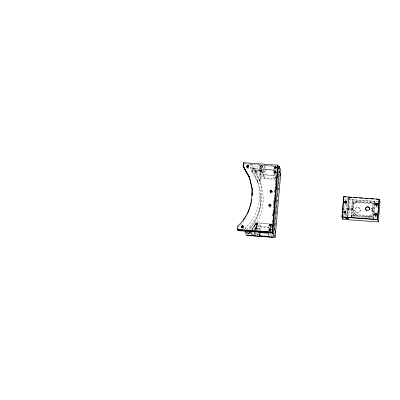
<?xml version="1.0" encoding="UTF-8"?>
<svg xmlns="http://www.w3.org/2000/svg" width="400" height="400" viewBox="0 0 400 400"><rect width="100%" height="100%" fill="white"/><g stroke="black" fill="none" stroke-linecap="round" stroke-linejoin="round"><path stroke-width="0.3" stroke-dasharray="2 1.5" d="M348.325 208.285L348.175 210.06L348.09 209.275M348.14 209.665L348.12 208.795M370.62 202.725L371.2 201.375M260.845 194.475C261.59 207.12 257.7 220.075 249.08 229.475M352.875 214.795L355.185 214.965L355.065 214.165A2.34 2.305 -19 0 0 353.135 212.115L353.635 203.805A2.34 2.305 -19 0 0 356.16 201.675L372.935 202.89L373.21 203.7L372.12 216.585L353.01 215.2L352.93 212.11M355.185 214.965L355.2 214.565A2.34 2.305 -19 0 0 353.275 212.52L353.065 212.515M343.5 208.875L343.635 207.86L348.325 208.275M348.16 209.21L348.235 208.025L352.355 208.335L352.215 210.185L348.08 209.675M254.14 229.96L254.765 222.595M275.795 179.435L260.26 178.31L258.87 174.275L259.65 165.07M255.475 233.655L255.58 232.445M256.035 227.075L256.185 225.28M260.73 172.785L260.005 181.295L260.65 172.72M255.53 233.995L255.645 232.64M256.1 227.27L256.26 225.38M258.99 230.09L259.565 223.34L268.885 224.015L268.31 230.765M274.57 173.395L274.1 178.92L264.78 178.245L263.67 175.015L264.45 165.81L273.77 166.485M260.365 230.25L260.675 226.565L259.565 223.34M264.78 178.245L265.565 169.04L264.45 165.81M274.1 178.92L272.99 175.69L273.615 168.33M272.165 221.99L272.48 218.27M272.69 215.795L273.005 212.075M273.06 211.455L273.48 206.5M273.535 205.88L274.48 194.73M274.69 192.25L275.48 182.96M275.535 182.34L276.005 176.765M272.18 222.235L272.495 218.54M272.7 216.08L273.015 212.385M273.07 211.77L273.485 206.845M273.695 204.385L274.01 200.69M274.06 200.075L274.48 195.15M274.69 192.685L275.005 188.995M275.055 188.375L275.525 182.835M275.58 182.22L275.995 177.295M275.015 224.98L275.17 223.135M275.485 219.44L275.75 216.36M276.01 213.285L276.22 210.82M276.48 207.745L276.69 205.28M277.005 201.585L277.16 199.74M277.525 195.43L277.735 192.97M277.995 189.89L278.205 187.43M278.52 183.735L278.73 181.27M275.005 225.505L275.215 223.03M275.48 219.93L275.795 216.215M276.005 213.735L276.215 211.255M276.48 208.16L276.74 205.06M277.005 201.965L277.215 199.485M277.48 196.39L277.74 193.29M278.005 190.195L278.215 187.715M278.48 184.62L278.74 181.52M278.9 179.66L279.265 175.365M274.98 227.055L275.35 222.705M275.4 222.08L276.35 210.9M276.405 210.28L276.825 205.305M276.88 204.685L277.3 199.715M277.51 197.23L278.355 187.29M278.41 186.67L278.83 181.7M278.885 181.075L279.36 175.485M343.125 216.28L343.385 213.21M343.595 210.76L344.22 203.395M345.755 216.605L346.015 213.535M346.275 210.47L346.85 203.72M347.055 201.265L347.315 198.195M346.85 216.2L348.415 197.79M347.095 217.675L348.765 198.04M347.435 216.37L348.945 198.575L349.245 199.435L347.785 216.62M348.88 216.21L349.455 209.455C347.645 207.295 352.84 206.445 352.16 208.75C352.415 211.035 347.79 209.57 349.605 207.645L350.395 198.42M351.78 216.925L353.075 201.7L374.55 203.26M356.295 202.08A2.34 2.305 -19 0 1 353.77 204.21L353.965 201.91L356.295 202.08L356.16 201.675M353.01 215.2L353.965 201.91M372.12 216.585L371.84 215.78L372.935 202.89M372.325 210.88L372.505 207.955A1.405 1.38 -19 0 0 370.99 209.235A1.405 1.38 -19 0 0 372.27 210.715L372.325 210.88A1.405 1.38 -19 0 1 371.045 209.395A1.405 1.38 -19 0 1 372.56 208.115M374.625 203.625L373.4 218.065L351.405 216.47L352.73 200.825L374.73 202.42L374.3 201.175M373.815 219.135L374.13 215.48M374.335 213.045L375.005 205.13M245.13 228.865L245.23 227.72L248.92 224.3A46.845 46.06 -19 0 0 251.02 168.135L250.46 167.545L250.73 164.42L252.12 168.46L251.85 171.585L252.41 172.17C264.37 188.885 263.485 212.75 250.395 228.575L249.575 229.34M246.63 233.72A2.34 2.305 -19 0 1 246.6 233.12L246.7 232M369.53 215.61L369.86 217.025M348.2 208.735L348.295 208.2M255.51 171.755C258.25 168.285 257.43 176.015 255.51 171.755L255.585 172.19M255.575 171.95C255.63 170.78 257.565 170.88 257.44 172.085M255.595 172.225L256.605 172.73L257.375 171.89M250.465 232.51L250.47 232.545C250.665 233.565 252.27 233.415 252.315 232.405M343.495 209.71L343.655 207.87M348.115 209.885L348.235 208.025M352.335 208.325L352.215 210.185M250.67 232.94L251.48 233.05L252.265 232.64M250.31 228.335L252.295 225.195M243.915 220.65L241.93 223.79L238.65 226.835M244.88 219.125L245.845 217.595M252.075 229.615L255.07 224.875M252.445 229.325L255.135 225.07M256.955 222.185C267.4 205.115 263.695 182.835 252.955 166.76L252.185 165.95L259.535 166.45M352.165 207.795L352.025 209.665M271.695 226.53L271.355 226.87M249.74 232.325L248.14 233.925L249.675 232.13M254.82 225.455L251.845 229.595L254.885 225.65M246.83 229.405C260.985 216.85 265.23 195.48 258.955 177.885M249.46 232.04L247.66 233.7L254.23 234.175M247.13 232.165L247.73 233.895L249.525 232.23M271.14 226.505L270.28 226.485M376.3 216.01L376.13 216.065A0.705 0.69 -19 0 0 376.55 217.37L376.725 217.31A0.705 0.69 -19 0 0 377 217.08M259.7 170.4L253.575 169.985L252.185 165.95M244.22 163.555L247.305 163.78M250.39 164.005L254.09 164.27M257.175 164.495L260.26 164.72M263.965 164.99L267.665 165.255M270.75 165.48L274.45 165.75M243.74 163.915L259.785 165.08M262.76 165.295L273.975 166.11M265.565 169.04L274.885 169.715M252.12 168.46L276.735 170.245M252.04 171.605L252.01 171A2.34 2.305 -19 0 1 254.535 168.87L276.2 170.44M259.63 170.235L253.505 169.79L254.275 170.6L259.94 181.1M260.92 170.52L253.575 169.985L254.345 170.795L260.345 181.92M258.87 174.275L276.27 175.535M263.67 175.015L272.99 175.69M344.585 199.1L378.155 201.535M352.37 199.775L374.365 201.37L373.035 217.02L351.04 215.425L351.73 217.535M354.105 202.315L373.21 203.7M343.515 209.725L348.175 210.06M355.045 214.56L371.84 215.78M257.87 222.82L269.055 223.635M260.675 226.565L269.995 227.245M272.31 227.805L256.155 226.63L255.76 225.48M247.73 233.895L254.295 234.37M377.525 205.91L377.685 205.99A0.705 0.69 -19 0 1 377.975 206.435M252.12 171.865L258.205 183L256.73 178.725M270.225 226.745L270.05 226.495A0.935 0.92 -19 0 0 271.65 226.6M376.265 205.735L376.65 206.865M375.16 203.305L374.465 201.285L373.12 217.115L351.035 215.515L352.38 199.685L353.155 201.945M375.405 215.86L375.79 216.99M372.97 216.825L373.645 218.63M353.635 203.805L353.77 204.21M354.93 213.575L355.07 213.98M346.535 202.335L347.12 204.03M345.07 202.37L345.85 204.63M345.87 213.025L346.26 214.155M344.6 213.625L344.99 214.755M275.12 169.53L275.515 170.685M262.83 167.715L264.105 171.415M261.535 169.67L260.94 167.94A0.935 0.92 -19 0 0 262.555 168.06M262.24 171.74L263.63 175.775M260.645 167.95L261.04 169.105M259.735 167.025L260.53 169.335M260.55 172.545L261.94 176.58M254.535 168.87L254.45 168.625A2.34 2.305 -19 0 0 251.925 170.76L252.2 172.11M250.46 167.545L251.85 171.585M270.035 226.48L270.63 228.21M270.635 233.965L271.03 235.12M257.945 225.24L259.135 228.7M256.65 227.2L256.055 225.47A0.935 0.92 -19 0 0 257.67 225.585M256.655 232.955L257.135 234.35M250.41 232.7L250.345 232.505A0.935 0.92 -19 0 0 252.07 232.405M247.625 231.715L248.22 233.445M245.23 227.72L245.625 228.875M246.6 233.12L246.62 231.76L246.545 233.48M257.285 171.42L257.43 171.845M255.52 171.995L255.66 172.42M252.14 232.6A0.935 0.92 -19 0 1 250.34 232.47M272.48 235.415A0.935 0.92 -19 0 1 271.165 235.32A0.935 0.92 -19 0 1 271.275 234.02M258.5 234.405A0.935 0.92 -19 0 1 257.185 234.31A0.935 0.92 -19 0 1 257.295 233.005M257.89 228.27A0.935 0.92 -19 0 1 259.18 228.815A0.935 0.92 -19 0 1 258.455 230.01M257.975 229.975A0.935 0.92 -19 0 1 257.445 229.505M276.05 177.795A0.935 0.92 -19 0 1 276 176.675M262.46 172.18A0.935 0.92 -19 0 0 263.78 172.275A0.935 0.92 -19 0 0 263.89 170.97L263.71 170.81A0.935 0.92 -19 0 0 263.01 170.67M276.255 173.46A0.935 0.92 -19 0 1 274.53 173.555L276.005 177.835A0.935 0.92 -19 0 1 275.97 177.13M276.7 168.62A0.935 0.92 -19 0 1 275.935 169.46M262.275 172.445A0.935 0.92 -19 0 1 261.08 173.015M261.86 172.435A0.935 0.92 -19 0 1 261.425 172.645M262.045 167.965A0.935 0.92 -19 0 1 261.33 168.005M275.84 173.45A0.935 0.92 -19 0 1 274.705 173.515M257.16 225.495A0.935 0.92 -19 0 1 256.445 225.535M272.125 192.445A0.935 0.92 -19 0 1 272.015 192.66M271.645 192.975A0.935 0.92 -19 0 1 271.41 193.05M272.315 192.615A0.935 0.92 -19 0 1 271.55 193.45M271.145 206.42A0.935 0.92 -19 0 1 270.98 206.87M270.815 207.05A0.935 0.92 -19 0 1 269.495 206.955M243.345 228.05A0.935 0.92 -19 0 1 242.905 228.255M243.76 228.055A0.935 0.92 -19 0 1 242.345 228.515M248.895 167.995A0.935 0.92 -19 0 1 247.415 168.08M258.585 234.645A0.935 0.92 -19 0 1 257.09 234.235A0.935 0.92 -19 0 1 258.06 233.025M263.095 170.91A0.935 0.92 -19 0 1 264.14 172.12A0.935 0.92 -19 0 1 262.545 172.42M376.485 216A0.705 0.69 -19 0 1 376.96 216.235M377.585 207.19A0.705 0.69 -19 0 1 377.05 207.22L376.885 207.135A0.705 0.69 -19 0 1 376.835 206.04M346.36 203.65L346.185 203.705A0.705 0.69 -19 0 0 346.61 205.01L346.785 204.955A0.705 0.69 -19 0 0 346.36 203.65M346.025 213.885L345.86 213.8A0.705 0.69 -19 0 0 345.225 215.03L345.385 215.11A0.705 0.69 -19 0 0 346.025 213.885M262.47 177.05A0.935 0.92 -19 0 0 263.705 176.005A0.935 0.92 -19 0 0 262.18 175.48A0.935 0.92 -19 0 0 262.47 177.05M347.83 198.415A1.545 0.26 4.9 0 0 350.365 198.485A1.545 0.26 4.9 0 0 348.37 198.02A1.545 0.26 4.9 0 0 347.83 198.415M356.66 212.845A2.81 2.765 -19 0 0 360.37 209.71A2.81 2.765 -19 0 0 355.8 208.135A2.81 2.765 -19 0 0 356.66 212.845M356.575 212.605A2.81 2.765 -19 0 0 360.29 209.47A2.81 2.765 -19 0 0 355.715 207.895A2.81 2.765 -19 0 0 356.575 212.605"/><path stroke-width="0.6" d="M252.045 188.72C252.8 202.305 248.255 216.9 237.82 226.005L237.665 229.83L272.345 232.345L277.875 165.21L243.325 162.705L243.19 166.235L249.46 177.41M251.735 201.165L251.795 199.505M251.945 195.54L252.185 189.125L249.325 177.005L243.055 165.83M252.105 195.36L252.195 193.025M273.8 230.53L273.74 233.235L275.175 237.295L280.79 172.635L280.8 170.54L279.37 166.475L273.8 230.53L272.68 230.45L272.625 233.155M259.895 235.77L258.78 232.54L268.1 233.22L269.215 236.445L259.895 235.77L260.155 232.705M272.345 232.345L277.875 165.21M274.11 237.08L272.485 232.75L278.155 166.015L278.29 166.42L279.41 166.5M272.73 231.925L272.83 230.7M273.3 225.175L273.41 223.885M274.515 210.91L274.62 209.675M275.3 201.645L275.405 200.405M275.72 196.695L275.825 195.46M342.02 216.895L343.74 196.645L379.155 199.215L380 201.67L378.28 221.915L342.865 219.35L342.02 216.895L377.435 219.465L378.28 221.915M343.74 196.645L342.085 217.09L377.5 219.655L379.22 199.41L376.115 199.18M342.865 219.35L342.97 218.12M377.435 219.465L379.155 199.215M237.81 228.12L237.835 229.83M243.19 166.235L243.42 163.63M249.74 178.215L243.47 167.04L243.42 165.595M271.385 224.975C270.76 227.16 268.17 224.3 270.455 223.945C272.78 225.03 269.765 224.365 269.82 225.81M248.255 212.355L247.18 214.245M248.44 211.765L249.72 207.645M250.085 206.465L251.37 202.345M270 225.795L270.405 225.29M243.64 219.845L244.605 218.315M245.57 216.79L246.215 215.77M375.945 215.05L375.7 215.14A0.935 0.92 -19 0 1 375.135 213.4L375.37 213.325A0.935 0.92 -19 0 1 375.935 215.065A0.705 0.69 -19 0 0 375.525 213.75L375.35 213.805A0.705 0.69 -19 0 0 375.77 215.11M272.485 232.75L237.8 230.235L238.11 230.635M245.1 231.145L246.32 235.18L275.13 237.27M279.075 168.4L277.96 168.32L278.29 166.42M343.805 196.84L346.29 197.02M348.465 197.175L351.54 197.4M353.745 197.56L357.075 197.8M359.34 197.965L362.615 198.205M364.93 198.37L368.15 198.605M370.525 198.775L373.685 199.005M237.525 229.425L272.205 231.94M237.94 230.635L273.74 233.235M247.595 235.2A2.34 2.305 -19 0 0 248.735 235.59L271.765 237.26A2.34 2.305 -19 0 0 272.96 237.04M344.39 213L344.31 212.96A0.935 0.92 -19 0 1 345.16 211.325L345.38 211.43A0.935 0.92 -19 0 1 345.245 213.025M243.33 166.635L249.6 177.815L252.195 188.965M271.41 224.8L271.26 224.61A0.935 0.92 -19 0 0 270.13 224.48L269.695 225.05L269.87 225.845M346.745 217.425L347.045 218.29M347.225 218.825L347.525 219.685M271.765 237.26L271.685 237.02A2.34 2.305 -19 0 0 272.295 236.985M243.325 162.705L243.465 163.11M253.985 231.8L255.375 235.835M248.735 235.59L248.65 235.35A2.34 2.305 -19 0 1 247.51 234.955M237.82 226.005L237.96 226.41M270.98 230.395A0.935 0.92 -19 0 1 270.815 230.575M269.675 230.64A0.935 0.92 -19 0 1 269.605 229.175A0.935 0.92 -19 0 1 271.055 229.475M257.39 224.78A0.935 0.92 -19 0 1 257.225 224.96M256.09 225.02A0.935 0.92 -19 0 1 256.115 223.49A0.935 0.92 -19 0 1 257.54 224.085M255.515 229.465A0.935 0.92 -19 0 1 255.945 227.985A0.935 0.92 -19 0 1 257.165 228.93M274.385 172.95A0.935 0.92 -19 0 1 274.93 171.44A0.935 0.92 -19 0 1 275.98 172.65M275.865 172.865A0.935 0.92 -19 0 1 275.7 173.045M274.645 168.15A0.935 0.92 -19 0 1 275.325 166.84A0.935 0.92 -19 0 1 276.42 167.815M275.17 168.615A0.935 0.92 -19 0 1 274.955 168.51M260.27 171.735A0.935 0.92 -19 0 1 260.95 170.43A0.935 0.92 -19 0 1 262.05 171.4M260.8 172.205A0.935 0.92 -19 0 1 260.585 172.095M260.795 167.335A0.935 0.92 -19 0 1 261.345 165.825A0.935 0.92 -19 0 1 262.39 167.035M262.275 167.25A0.935 0.92 -19 0 1 262.115 167.43M270.26 192.14A0.935 0.92 -19 0 1 270.94 190.83A0.935 0.92 -19 0 1 272.04 191.805M270.79 192.61A0.935 0.92 -19 0 1 270.575 192.5M269.22 206.15A0.935 0.92 -19 0 1 269.77 204.64A0.935 0.92 -19 0 1 270.815 205.85M242.285 227.82A0.935 0.92 -19 0 1 241.91 226.335A0.935 0.92 -19 0 1 243.445 226.545M248.62 167.185A0.935 0.92 -19 0 1 248.455 167.365M247.315 167.43A0.935 0.92 -19 0 1 247.345 165.895A0.935 0.92 -19 0 1 248.77 166.495M269.555 230.615A0.935 0.92 -19 0 1 271.025 229.92M270 225.775A0.935 0.92 -19 0 1 271.415 225.315M274.445 173.09A0.935 0.92 -19 0 1 276.09 172.55M274.885 168.25A0.935 0.92 -19 0 1 276.3 167.79M274.315 172.925A0.935 0.92 -19 0 1 275.07 171.845A0.935 0.92 -19 0 1 276.16 172.58M274.695 168.08A0.935 0.92 -19 0 1 276.475 167.75M269.505 230.68A0.935 0.92 -19 0 1 271.065 229.675M269.15 206.12A0.935 0.92 -19 0 1 269.905 205.04A0.935 0.92 -19 0 1 270.995 205.775M270.325 192.315A0.935 0.92 -19 0 1 272.09 191.74M270.505 192.24A0.935 0.92 -19 0 1 271.92 191.78M269.28 206.285A0.935 0.92 -19 0 1 270.925 205.75M241.895 227.75A0.935 0.92 -19 0 1 243.455 226.745M241.945 227.685A0.935 0.92 -19 0 1 243.41 226.99M247.145 167.475A0.935 0.92 -19 0 1 247.59 166.24A0.935 0.92 -19 0 1 248.835 166.67M247.195 167.405A0.935 0.92 -19 0 1 248.66 166.71M366.605 210.6A1.97 1.935 -19 0 1 366.025 208.05A1.97 1.935 -19 0 1 368.55 207.23A1.97 1.935 -19 0 1 369.575 209.635M346.585 202.375A0.935 0.92 -19 0 1 346.105 202.9L345.87 202.975A0.935 0.92 -19 0 1 345.305 201.24L345.54 201.165A0.935 0.92 -19 0 1 346.625 201.895M376.37 214.945A0.935 0.92 -19 0 0 375.435 213.52L375.205 213.595A0.935 0.92 -19 0 0 374.885 215.03M376.205 215.125A0.935 0.92 -19 0 1 376 215.255L375.765 215.33A0.935 0.92 -19 0 1 375.07 215.19M346.005 202.695A0.705 0.69 -19 0 0 345.58 201.39L345.405 201.445A0.705 0.69 -19 0 0 345.83 202.75M274.28 229.875C274.44 231.37 274.565 225.79 274.28 229.875M275.115 232.295C275.28 233.81 275.395 228.19 275.115 232.295M279.24 172.55C279.4 174.06 279.515 168.445 279.24 172.55M280.07 174.97L280.105 175.365L280.245 173.515L280.07 174.97M260.97 165.495L260.765 165.63A0.935 0.92 -19 0 0 260.655 166.93A0.935 0.92 -19 0 0 261.975 167.025A0.935 0.92 -19 0 0 262.085 165.725L261.905 165.565A0.935 0.92 -19 0 0 260.97 165.495M345.475 200.97L345.24 201.045A0.935 0.92 -19 0 0 345.805 202.785L346.035 202.71A0.935 0.92 -19 0 0 345.475 200.97M376.93 203.345L376.71 203.235A0.935 0.92 -19 0 0 375.86 204.87L376.08 204.98A0.935 0.92 -19 0 0 376.93 203.345M376.995 203.54L376.78 203.43A0.935 0.92 -19 0 0 375.93 205.065L376.145 205.175A0.935 0.92 -19 0 0 376.995 203.54M376.91 203.73L376.745 203.65A0.705 0.69 -19 0 0 376.11 204.875L376.27 204.96A0.705 0.69 -19 0 0 376.91 203.73M345.315 211.24L345.095 211.13A0.935 0.92 -19 0 0 344.245 212.765L344.46 212.875A0.935 0.92 -19 0 0 345.315 211.24M345.245 211.625L345.085 211.54A0.705 0.69 -19 0 0 344.445 212.77L344.61 212.85A0.705 0.69 -19 0 0 345.245 211.625M274.505 167.745L274.43 167.515A0.935 0.92 -19 0 1 275.59 166.45A0.935 0.92 -19 0 1 276.07 167.925A0.935 0.92 -19 0 1 274.505 167.745M261.9 170.76L261.825 170.53A0.935 0.92 -19 0 0 260.26 170.345A0.935 0.92 -19 0 0 260.74 171.825A0.935 0.92 -19 0 0 261.9 170.76M257.01 228.285L256.94 228.055A0.935 0.92 -19 0 0 255.375 227.875A0.935 0.92 -19 0 0 255.855 229.35A0.935 0.92 -19 0 0 257.01 228.285M274.64 172.815A0.935 0.92 -19 0 0 275.88 171.77A0.935 0.92 -19 0 0 274.355 171.245A0.935 0.92 -19 0 0 274.64 172.815M256.165 224.725A0.935 0.92 -19 0 0 257.405 223.685A0.935 0.92 -19 0 0 255.88 223.155A0.935 0.92 -19 0 0 256.165 224.725M269.755 230.345A0.935 0.92 -19 0 0 270.99 229.3A0.935 0.92 -19 0 0 269.47 228.775A0.935 0.92 -19 0 0 269.755 230.345M269.48 206.015A0.935 0.92 -19 0 0 270.715 204.97A0.935 0.92 -19 0 0 269.19 204.445A0.935 0.92 -19 0 0 269.48 206.015M270.65 192.205A0.935 0.92 -19 0 0 271.89 191.16A0.935 0.92 -19 0 0 270.365 190.635A0.935 0.92 -19 0 0 270.65 192.205M242.145 227.415A0.935 0.92 -19 0 0 243.38 226.37A0.935 0.92 -19 0 0 241.86 225.845A0.935 0.92 -19 0 0 242.145 227.415M247.395 167.135A0.935 0.92 -19 0 0 248.63 166.09A0.935 0.92 -19 0 0 247.105 165.565A0.935 0.92 -19 0 0 247.395 167.135M346.11 218.665A1.545 0.26 4.9 0 0 348.645 218.735A1.545 0.26 4.9 0 0 346.65 218.27A1.545 0.26 4.9 0 0 346.11 218.665M366.91 210.39A1.97 1.935 -19 0 0 369.51 208.2A1.97 1.935 -19 0 0 366.31 207.095A1.97 1.935 -19 0 0 366.91 210.39"/></g></svg>
